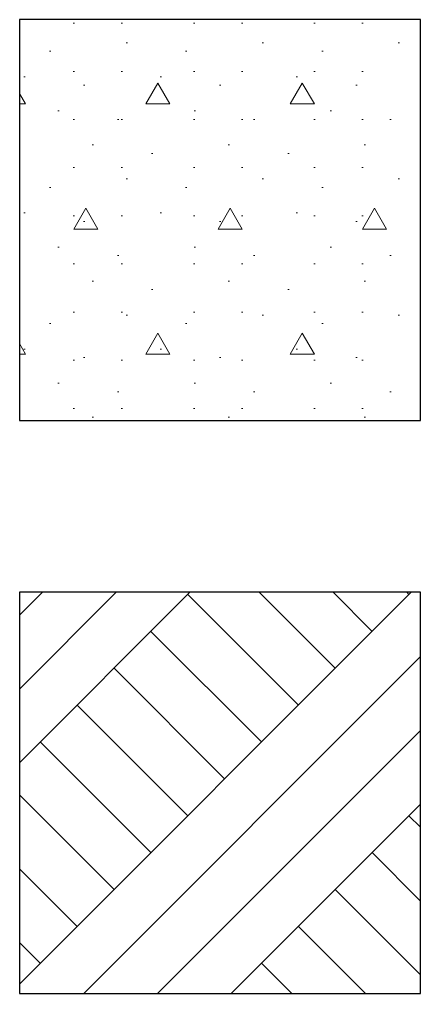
# Model space of a CAD drawing. Header units: centimetres. Extents: x 2952 to 4857, y -1578 to 78.
# Drawn here: x 4756.5 to 4856.5, y -595.8 to -353 of the extents above; entities that cross this region are included whole.
import ezdxf

# ---------------------------------------------------------------- set-up
doc = ezdxf.new("R2010")
doc.units = ezdxf.units.CM
doc.header["$MEASUREMENT"] = 0
doc.layers.add('fill', color=7, linetype='Continuous')

msp = doc.modelspace()

# ---------------------------------------------------------------- hatches: boundary and pattern name
at = {"layer": 'fill', "linetype": 'Continuous', "lineweight": 13}
h = msp.add_hatch(dxfattribs=at)
h.set_pattern_fill('Structural_Concrete', color=12, style=0, pattern_type=2)
h.set_pattern_definition([(0, (0, 0), (0, 62.3538), [6, -30]), (0, (18, 31.18), (0, 62.3538), [6, -30]), (60, (0, 0), (-54, 31.1769), [6, -30]), (60, (36, 0), (-54, 31.1769), [6, -30]), (120, (6, 0), (54, 31.1769), [6, -30]), (120, (42, 0), (54, 31.1769), [6, -30]), (0, (0, 6), (0, 12), [0, -12, 0, -18]), (45, (6, 6), (-8.485282, 8.485282), [0, -9, 0, -15])])
h.paths.add_polyline_path([(4756.51, -453.03), (4856.5, -453.03), (4856.5, -353.03), (4756.51, -353.03)])
at = {"layer": 'fill', "linetype": 'Continuous', "lineweight": 5}
h = msp.add_hatch(dxfattribs=at)
h.set_pattern_fill('Earth', style=0, pattern_type=2)
h.set_pattern_definition([(45, (0, 0), (-27.57716, 27.57716), []), (45, (-9.19, 9.19), (-55.1543, 55.1543), []), (45, (-18.385, 18.385), (-55.1543, 55.1543), []), (135, (-27.577, 27.577), (9.192388, 9.192388), [39, -39])])
h.paths.add_polyline_path([(4756.51, -595.82), (4856.5, -595.82), (4856.5, -495.82), (4756.51, -495.82)])

# ---------------------------------------------------------------- linework, layer by layer
at = {"layer": 'fill', "color": 7, "linetype": 'Continuous', "lineweight": 30, "flags": 128}
for points in [[(4756.51, -453.03), (4856.5, -453.03), (4856.5, -353.03), (4756.51, -353.03)], [(4756.51, -595.82), (4856.5, -595.82), (4856.5, -495.82), (4756.51, -495.82)]]:
    msp.add_lwpolyline(points, close=True, dxfattribs=at)

doc.saveas('drawing.dxf')
